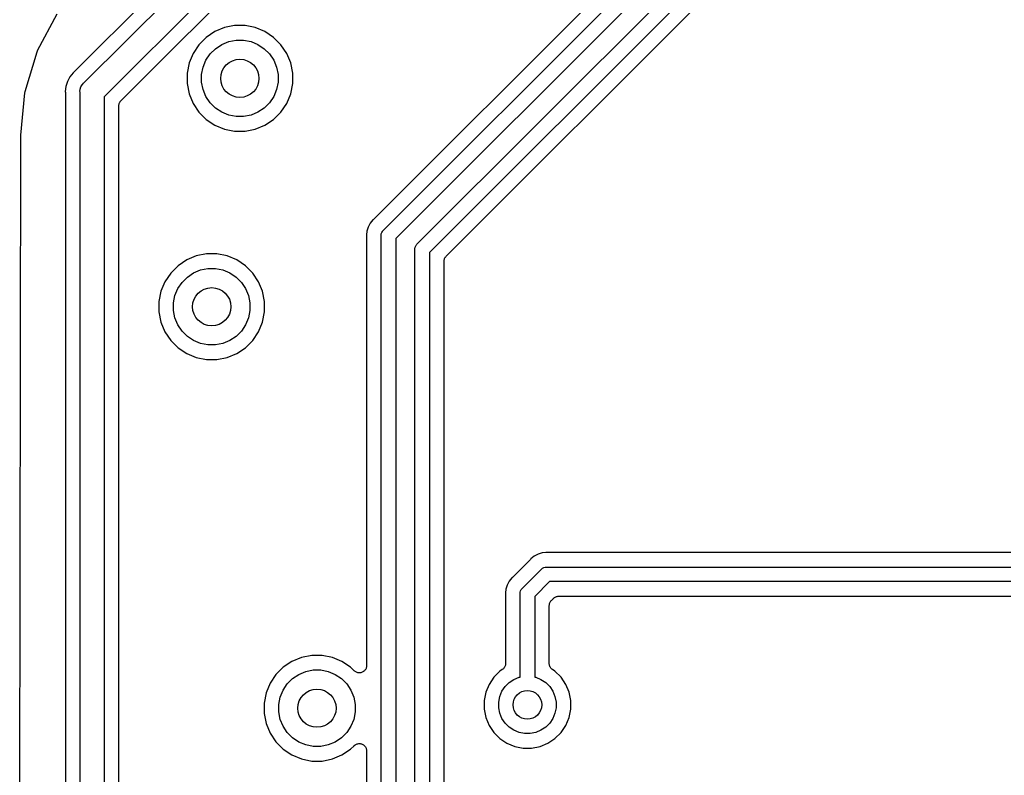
# Model space of a CAD drawing. Extents: x 0.48 to 2.43, y -7.79 to -4.85.
# Drawn here: x 0.48 to 0.8853, y -5.7363 to -5.4251 of the extents above; entities that cross this region are included whole.
import ezdxf

# ---------------------------------------------------------------- set-up
doc = ezdxf.new("R2010")
doc.units = 0
doc.header["$MEASUREMENT"] = 0
doc.layers.add('BLACK', color=7, linetype='CONTINUOUS')

msp = doc.modelspace()

# ---------------------------------------------------------------- linework, layer by layer
at = {"layer": 'BLACK', "linetype": 'CONTINUOUS'}
for p, q in [((0.720082, -5.22893), (0.502551, -5.44646)), ((0.506481, -5.45102), (0.724637, -5.23286)), ((0.730418, -5.24122), (0.514843, -5.4568)), ((0.53543, -5.44469), (0.732024, -5.2481)), ((0.629778, -5.51171), (0.824709, -5.31678)), ((0.829726, -5.32025), (0.634795, -5.51518)), ((0.643652, -5.51746), (0.840179, -5.32093)), ((0.844422, -5.32518), (0.648669, -5.52093)), ((0.655548, -5.52253), (0.844729, -5.33335)), ((0.793144, -5.33986), (0.625848, -5.50716)), ((0.487408, -5.43773), (0.495417, -5.42266)), ((0.560328, -5.42998), (0.556766, -5.43236)), ((0.564286, -5.42834), (0.560328, -5.42998)), ((0.568488, -5.4275), (0.564286, -5.42834)), ((0.572772, -5.4275), (0.568488, -5.4275)), ((0.576974, -5.42834), (0.572772, -5.4275)), ((0.580931, -5.42998), (0.576974, -5.42834)), ((0.584493, -5.43236), (0.580931, -5.42998)), ((0.556766, -5.43236), (0.553737, -5.43539)), ((0.56317, -5.4353), (0.566036, -5.43411)), ((0.566036, -5.43411), (0.569079, -5.4335)), ((0.569079, -5.4335), (0.572181, -5.4335)), ((0.572181, -5.4335), (0.575223, -5.43411)), ((0.575223, -5.43411), (0.578089, -5.4353)), ((0.587523, -5.43539), (0.584493, -5.43236)), ((0.482255, -5.4546), (0.487185, -5.43827)), ((0.487185, -5.43827), (0.487198, -5.43823)), ((0.487198, -5.43823), (0.487305, -5.43798)), ((0.487305, -5.43798), (0.487408, -5.43773)), ((0.553737, -5.43539), (0.551357, -5.43895)), ((0.558398, -5.43921), (0.560591, -5.43702)), ((0.560591, -5.43702), (0.56317, -5.4353)), ((0.578089, -5.4353), (0.580669, -5.43702)), ((0.580669, -5.43702), (0.582862, -5.43921)), ((0.589903, -5.43895), (0.587523, -5.43539)), ((0.551357, -5.43895), (0.549718, -5.44291)), ((0.555487, -5.44466), (0.556674, -5.44179)), ((0.556674, -5.44179), (0.558398, -5.43921)), ((0.582862, -5.43921), (0.584586, -5.44179)), ((0.584586, -5.44179), (0.585773, -5.44466)), ((0.591542, -5.44291), (0.589903, -5.43895)), ((0.502422, -5.44657), (0.502332, -5.44666)), ((0.502521, -5.44649), (0.502422, -5.44657)), ((0.502551, -5.44646), (0.502521, -5.44649)), ((0.521721, -5.4584), (0.53543, -5.44469)), ((0.53543, -5.44469), (0.53543, -5.44469)), ((0.549718, -5.44291), (0.548882, -5.44711)), ((0.554882, -5.4477), (0.555487, -5.44466)), ((0.585773, -5.44466), (0.586378, -5.4477)), ((0.592378, -5.44711), (0.591542, -5.44291)), ((0.499631, -5.45049), (0.499002, -5.45257)), ((0.500633, -5.44862), (0.499631, -5.45049)), ((0.500652, -5.44858), (0.500633, -5.44862)), ((0.500633, -5.44862), (0.500633, -5.44862)), ((0.502027, -5.44691), (0.500652, -5.44858)), ((0.502332, -5.44666), (0.502027, -5.44691)), ((0.548882, -5.44711), (0.548882, -5.45139)), ((0.554882, -5.4508), (0.554882, -5.4477)), ((0.586378, -5.4477), (0.586378, -5.4508)), ((0.592378, -5.45139), (0.592378, -5.44711)), ((0.482202, -5.45486), (0.482255, -5.4546)), ((0.499002, -5.45257), (0.498789, -5.45472)), ((0.504818, -5.45472), (0.504915, -5.45374)), ((0.504915, -5.45374), (0.505201, -5.4528)), ((0.505201, -5.4528), (0.505665, -5.45193)), ((0.505665, -5.45193), (0.505831, -5.45173)), ((0.505831, -5.45173), (0.50629, -5.45117)), ((0.50629, -5.45117), (0.506481, -5.45102)), ((0.548882, -5.45139), (0.549718, -5.4556)), ((0.555487, -5.45385), (0.554882, -5.4508)), ((0.556674, -5.45671), (0.555487, -5.45385)), ((0.585773, -5.45385), (0.584586, -5.45671)), ((0.586378, -5.4508), (0.585773, -5.45385)), ((0.591542, -5.4556), (0.592378, -5.45139)), ((0.480428, -5.47264), (0.482141, -5.45517)), ((0.482141, -5.45517), (0.482146, -5.45513)), ((0.482141, -5.45517), (0.482141, -5.45517)), ((0.482141, -5.45517), (0.482141, -5.45517)), ((0.482146, -5.45513), (0.482202, -5.45486)), ((0.498789, -5.45472), (0.498828, -5.45512)), ((0.498828, -5.45512), (0.498832, -5.45516)), ((0.498832, -5.45516), (0.49883, -5.45529)), ((0.49883, -5.45529), (0.498843, -5.45541)), ((0.498843, -5.45541), (0.498843, -5.76795)), ((0.504843, -5.45497), (0.504818, -5.45472)), ((0.504843, -5.77697), (0.504843, -5.45497)), ((0.514843, -5.4568), (0.514843, -5.77697)), ((0.521367, -5.45883), (0.521544, -5.45862)), ((0.521544, -5.45862), (0.521721, -5.4584)), ((0.549718, -5.4556), (0.551357, -5.45955)), ((0.558398, -5.45929), (0.556674, -5.45671)), ((0.584586, -5.45671), (0.582862, -5.45929)), ((0.589903, -5.45955), (0.591542, -5.4556)), ((0.520843, -5.46048), (0.520874, -5.4602)), ((0.520843, -5.46051), (0.520843, -5.46048)), ((0.520843, -5.46052), (0.520843, -5.46051)), ((0.520843, -5.46051), (0.520843, -5.46051)), ((0.520843, -5.46051), (0.520843, -5.46051)), ((0.520843, -5.76795), (0.520843, -5.46052)), ((0.520874, -5.4602), (0.520902, -5.45993)), ((0.520902, -5.45993), (0.520906, -5.45992)), ((0.520906, -5.45992), (0.520908, -5.4599)), ((0.520908, -5.4599), (0.520991, -5.45964)), ((0.520991, -5.45964), (0.521073, -5.45937)), ((0.521073, -5.45937), (0.52108, -5.45936)), ((0.52108, -5.45936), (0.521085, -5.45934)), ((0.521085, -5.45934), (0.521218, -5.4591)), ((0.521218, -5.4591), (0.52135, -5.45885)), ((0.52135, -5.45885), (0.52136, -5.45884)), ((0.52136, -5.45884), (0.521367, -5.45883)), ((0.551357, -5.45955), (0.553737, -5.46312)), ((0.560591, -5.46148), (0.558398, -5.45929)), ((0.56317, -5.46321), (0.560591, -5.46148)), ((0.580669, -5.46148), (0.578089, -5.46321)), ((0.582862, -5.45929), (0.580669, -5.46148)), ((0.587523, -5.46312), (0.589903, -5.45955)), ((0.553737, -5.46312), (0.556766, -5.46614)), ((0.556766, -5.46614), (0.560328, -5.46852)), ((0.566036, -5.46439), (0.56317, -5.46321)), ((0.569079, -5.465), (0.566036, -5.46439)), ((0.572181, -5.465), (0.569079, -5.465)), ((0.575223, -5.46439), (0.572181, -5.465)), ((0.578089, -5.46321), (0.575223, -5.46439)), ((0.580931, -5.46852), (0.584493, -5.46614)), ((0.584493, -5.46614), (0.587523, -5.46312)), ((0.560328, -5.46852), (0.564286, -5.47016)), ((0.564286, -5.47016), (0.568488, -5.471)), ((0.572772, -5.471), (0.576974, -5.47016)), ((0.576974, -5.47016), (0.580931, -5.46852)), ((0.480012, -5.77696), (0.480414, -5.47293)), ((0.480414, -5.47289), (0.480428, -5.47277)), ((0.480414, -5.47293), (0.480414, -5.47289)), ((0.480428, -5.47277), (0.480428, -5.47264)), ((0.568488, -5.471), (0.572772, -5.471)), ((0.62563, -5.50736), (0.6254, -5.50754)), ((0.625719, -5.50727), (0.62563, -5.50736)), ((0.625818, -5.50719), (0.625719, -5.50727)), ((0.625848, -5.50716), (0.625818, -5.50719)), ((0.62344, -5.51048), (0.623041, -5.51179)), ((0.624275, -5.50891), (0.62344, -5.51048)), ((0.6254, -5.50754), (0.624275, -5.50891)), ((0.62278, -5.51364), (0.622751, -5.51394)), ((0.622751, -5.51394), (0.62278, -5.51423)), ((0.622925, -5.51217), (0.62278, -5.51364)), ((0.62278, -5.51364), (0.62278, -5.51364)), ((0.62278, -5.51423), (0.622784, -5.51427)), ((0.622784, -5.51427), (0.622783, -5.5144)), ((0.622783, -5.5144), (0.622795, -5.51453)), ((0.622795, -5.51453), (0.622795, -5.6911)), ((0.623041, -5.51179), (0.622925, -5.51217)), ((0.623041, -5.51179), (0.623041, -5.51179)), ((0.62878, -5.51394), (0.628795, -5.51379)), ((0.628795, -5.51409), (0.62878, -5.51394)), ((0.628795, -5.51379), (0.628838, -5.51335)), ((0.628795, -5.80791), (0.628795, -5.51409)), ((0.628838, -5.51335), (0.62901, -5.51278)), ((0.62901, -5.51278), (0.629288, -5.51226)), ((0.629288, -5.51226), (0.629663, -5.51181)), ((0.629663, -5.51181), (0.629778, -5.51171)), ((0.634795, -5.51518), (0.634795, -5.809)), ((0.642655, -5.51969), (0.642713, -5.5191)), ((0.642713, -5.5191), (0.642726, -5.51905)), ((0.642726, -5.51905), (0.642884, -5.51853)), ((0.642884, -5.51853), (0.642921, -5.51846)), ((0.642921, -5.51846), (0.643163, -5.51801)), ((0.643163, -5.51801), (0.643312, -5.51783)), ((0.643312, -5.51783), (0.643538, -5.51755)), ((0.643538, -5.51755), (0.643652, -5.51746)), ((0.552711, -5.52239), (0.548754, -5.52403)), ((0.556913, -5.52156), (0.552711, -5.52239)), ((0.561197, -5.52156), (0.556913, -5.52156)), ((0.565399, -5.52239), (0.561197, -5.52156)), ((0.569357, -5.52403), (0.565399, -5.52239)), ((0.642669, -5.51983), (0.642655, -5.51969)), ((0.642669, -5.8547), (0.642669, -5.51983)), ((0.648669, -5.52093), (0.648669, -5.8547)), ((0.654818, -5.52377), (0.6549, -5.5235)), ((0.6549, -5.5235), (0.654907, -5.52349)), ((0.654907, -5.52349), (0.654912, -5.52347)), ((0.654912, -5.52347), (0.655045, -5.52323)), ((0.655045, -5.52323), (0.655176, -5.52299)), ((0.655176, -5.52299), (0.655186, -5.52297)), ((0.655186, -5.52297), (0.655194, -5.52296)), ((0.655194, -5.52296), (0.655372, -5.52275)), ((0.655372, -5.52275), (0.655548, -5.52253)), ((0.545192, -5.52641), (0.542162, -5.52944)), ((0.548754, -5.52403), (0.545192, -5.52641)), ((0.554462, -5.52816), (0.557504, -5.52756)), ((0.557504, -5.52756), (0.560606, -5.52756)), ((0.560606, -5.52756), (0.563649, -5.52816)), ((0.572919, -5.52641), (0.569357, -5.52403)), ((0.575948, -5.52944), (0.572919, -5.52641)), ((0.654669, -5.52464), (0.65467, -5.52461)), ((0.654669, -5.52465), (0.654669, -5.52464)), ((0.654669, -5.52466), (0.654669, -5.52465)), ((0.654669, -5.52465), (0.654669, -5.52465)), ((0.654669, -5.84913), (0.654669, -5.52466)), ((0.65467, -5.52461), (0.654701, -5.52434)), ((0.654701, -5.52434), (0.654728, -5.52406)), ((0.654728, -5.52406), (0.654733, -5.52405)), ((0.654733, -5.52405), (0.654735, -5.52403)), ((0.654735, -5.52403), (0.654818, -5.52377)), ((0.542162, -5.52944), (0.539782, -5.53301)), ((0.546823, -5.53327), (0.549016, -5.53107)), ((0.549016, -5.53107), (0.551596, -5.52935)), ((0.551596, -5.52935), (0.554462, -5.52816)), ((0.563649, -5.52816), (0.566515, -5.52935)), ((0.566515, -5.52935), (0.569094, -5.53107)), ((0.569094, -5.53107), (0.571287, -5.53327)), ((0.578328, -5.53301), (0.575948, -5.52944)), ((0.539782, -5.53301), (0.538143, -5.53696)), ((0.545099, -5.53585), (0.546823, -5.53327)), ((0.571287, -5.53327), (0.573011, -5.53585)), ((0.579967, -5.53696), (0.578328, -5.53301)), ((0.538143, -5.53696), (0.537307, -5.54117)), ((0.543307, -5.54176), (0.543912, -5.53871)), ((0.543912, -5.53871), (0.545099, -5.53585)), ((0.573011, -5.53585), (0.574198, -5.53871)), ((0.574198, -5.53871), (0.574803, -5.54176)), ((0.580803, -5.54117), (0.579967, -5.53696)), ((0.537307, -5.54117), (0.537307, -5.54545)), ((0.543307, -5.54486), (0.543307, -5.54176)), ((0.574803, -5.54176), (0.574803, -5.54486)), ((0.580803, -5.54545), (0.580803, -5.54117)), ((0.537307, -5.54545), (0.538143, -5.54965)), ((0.543912, -5.5479), (0.543307, -5.54486)), ((0.545099, -5.55077), (0.543912, -5.5479)), ((0.574198, -5.5479), (0.573011, -5.55077)), ((0.574803, -5.54486), (0.574198, -5.5479)), ((0.579967, -5.54965), (0.580803, -5.54545)), ((0.538143, -5.54965), (0.539782, -5.55361)), ((0.546823, -5.55335), (0.545099, -5.55077)), ((0.573011, -5.55077), (0.571287, -5.55335)), ((0.578328, -5.55361), (0.579967, -5.54965)), ((0.539782, -5.55361), (0.542162, -5.55717)), ((0.549016, -5.55554), (0.546823, -5.55335)), ((0.551596, -5.55726), (0.549016, -5.55554)), ((0.569094, -5.55554), (0.566515, -5.55726)), ((0.571287, -5.55335), (0.569094, -5.55554)), ((0.575948, -5.55717), (0.578328, -5.55361)), ((0.542162, -5.55717), (0.545192, -5.5602)), ((0.554462, -5.55845), (0.551596, -5.55726)), ((0.557504, -5.55906), (0.554462, -5.55845)), ((0.560606, -5.55906), (0.557504, -5.55906)), ((0.563649, -5.55845), (0.560606, -5.55906)), ((0.566515, -5.55726), (0.563649, -5.55845)), ((0.572919, -5.5602), (0.575948, -5.55717)), ((0.545192, -5.5602), (0.548754, -5.56258)), ((0.548754, -5.56258), (0.552711, -5.56422)), ((0.565399, -5.56422), (0.569357, -5.56258)), ((0.569357, -5.56258), (0.572919, -5.5602)), ((0.552711, -5.56422), (0.556913, -5.56506)), ((0.556913, -5.56506), (0.561197, -5.56506)), ((0.561197, -5.56506), (0.565399, -5.56422)), ((0.695086, -5.64467), (0.69339, -5.64519)), ((0.696552, -5.64453), (0.695086, -5.64467)), ((0.696556, -5.64453), (0.696552, -5.64453)), ((0.69685, -5.6445), (0.696556, -5.64453)), ((0.697145, -5.64453), (0.69685, -5.6445)), ((0.697272, -5.64453), (0.697145, -5.64453)), ((0.697397, -5.64454), (0.697272, -5.64453)), ((0.697439, -5.64454), (0.697397, -5.64454)), ((0.918911, -5.64454), (0.697439, -5.64454)), ((0.69007, -5.6476), (0.683029, -5.65464)), ((0.69015, -5.6475), (0.69007, -5.6476)), ((0.690241, -5.64741), (0.69015, -5.6475)), ((0.690267, -5.64738), (0.690241, -5.64741)), ((0.690456, -5.64715), (0.690267, -5.64738)), ((0.691826, -5.64602), (0.690456, -5.64715)), ((0.69339, -5.64519), (0.691826, -5.64602)), ((0.686959, -5.65919), (0.694625, -5.65153)), ((0.694625, -5.65153), (0.694719, -5.65141)), ((0.694719, -5.65141), (0.695176, -5.65104)), ((0.695176, -5.65104), (0.695697, -5.65076)), ((0.695697, -5.65076), (0.696262, -5.65059)), ((0.696262, -5.65059), (0.696703, -5.65054)), ((0.696703, -5.65054), (0.69685, -5.65053)), ((0.69685, -5.65053), (0.696998, -5.65054)), ((0.696998, -5.65054), (1.26363, -5.65054)), ((0.681457, -5.65639), (0.680898, -5.65744)), ((0.682582, -5.65502), (0.681457, -5.65639)), ((0.682811, -5.65483), (0.682582, -5.65502)), ((0.682901, -5.65474), (0.682811, -5.65483)), ((0.682999, -5.65467), (0.682901, -5.65474)), ((0.683029, -5.65464), (0.682999, -5.65467)), ((0.698093, -5.65654), (0.691976, -5.66266)), ((1.26254, -5.65654), (0.698093, -5.65654)), ((0.679962, -5.66112), (0.679933, -5.66142)), ((0.680107, -5.65965), (0.679962, -5.66112)), ((0.679962, -5.66112), (0.679962, -5.66112)), ((0.680621, -5.65796), (0.680107, -5.65965)), ((0.680898, -5.65744), (0.680621, -5.65796)), ((0.680898, -5.65744), (0.680898, -5.65744)), ((0.685962, -5.66142), (0.685985, -5.66118)), ((0.685985, -5.66118), (0.68602, -5.66083)), ((0.68602, -5.66083), (0.686191, -5.66026)), ((0.686191, -5.66026), (0.68647, -5.65974)), ((0.68647, -5.65974), (0.686845, -5.65929)), ((0.686845, -5.65929), (0.686959, -5.65919)), ((0.679933, -5.66142), (0.679962, -5.66171)), ((0.679962, -5.66171), (0.679966, -5.66175)), ((0.679966, -5.66175), (0.679964, -5.66188)), ((0.679964, -5.66188), (0.679976, -5.66201)), ((0.679976, -5.66201), (0.679976, -5.69027)), ((0.685976, -5.66156), (0.685962, -5.66142)), ((0.685976, -5.69584), (0.685976, -5.66156)), ((0.691976, -5.66266), (0.691976, -5.69584)), ((0.698125, -5.6655), (0.698207, -5.66523)), ((0.698207, -5.66523), (0.698214, -5.66522)), ((0.698214, -5.66522), (0.698219, -5.66521)), ((0.698219, -5.66521), (0.698352, -5.66496)), ((0.698352, -5.66496), (0.698483, -5.66472)), ((0.698483, -5.66472), (0.698493, -5.66471)), ((0.698493, -5.66471), (0.698501, -5.66469)), ((0.698501, -5.66469), (0.698678, -5.66448)), ((0.698678, -5.66448), (0.698855, -5.66427)), ((0.698855, -5.66427), (0.6997, -5.66342)), ((0.6997, -5.66342), (0.699707, -5.66341)), ((0.699707, -5.66341), (0.699729, -5.66339)), ((0.699707, -5.66341), (0.699707, -5.66341)), ((0.699707, -5.66341), (0.699707, -5.66341)), ((0.699729, -5.66339), (0.699948, -5.66322)), ((0.699948, -5.66322), (0.700161, -5.66304)), ((0.700161, -5.66304), (0.700175, -5.66304)), ((0.700175, -5.66304), (0.700187, -5.66303)), ((0.700187, -5.66303), (0.700434, -5.6629)), ((0.700434, -5.6629), (0.700678, -5.66277)), ((0.700678, -5.66277), (0.700693, -5.66277)), ((0.700693, -5.66277), (0.700707, -5.66276)), ((0.700707, -5.66276), (0.700971, -5.66268)), ((0.700971, -5.66268), (0.701238, -5.6626)), ((0.701238, -5.6626), (0.701254, -5.6626)), ((0.701254, -5.6626), (0.701269, -5.66259)), ((0.701269, -5.66259), (0.701542, -5.66257)), ((0.701542, -5.66257), (0.701821, -5.66254)), ((0.701821, -5.66254), (1.01307, -5.66254)), ((0.697976, -5.66638), (0.697977, -5.66635)), ((0.697976, -5.66639), (0.697976, -5.66638)), ((0.697976, -5.66638), (0.697976, -5.66638)), ((0.697976, -5.66638), (0.697976, -5.66638)), ((0.697976, -5.69027), (0.697976, -5.66639)), ((0.697977, -5.66635), (0.698008, -5.66607)), ((0.698008, -5.66607), (0.698036, -5.66579)), ((0.698036, -5.66579), (0.69804, -5.66578)), ((0.69804, -5.66578), (0.698042, -5.66576)), ((0.698042, -5.66576), (0.698125, -5.6655)), ((0.592061, -5.68939), (0.588499, -5.69177)), ((0.596019, -5.68775), (0.592061, -5.68939)), ((0.60022, -5.68691), (0.596019, -5.68775)), ((0.604504, -5.68691), (0.60022, -5.68691)), ((0.608706, -5.68775), (0.604504, -5.68691)), ((0.612664, -5.68939), (0.608706, -5.68775)), ((0.616226, -5.69177), (0.612664, -5.68939)), ((0.588499, -5.69177), (0.585469, -5.6948)), ((0.594903, -5.69471), (0.597769, -5.69352)), ((0.597769, -5.69352), (0.600811, -5.69291)), ((0.600811, -5.69291), (0.603913, -5.69291)), ((0.603913, -5.69291), (0.606956, -5.69352)), ((0.606956, -5.69352), (0.609822, -5.69471)), ((0.617674, -5.69322), (0.616226, -5.69177)), ((0.617898, -5.6934), (0.617674, -5.69322)), ((0.618117, -5.69358), (0.617898, -5.6934)), ((0.618122, -5.69358), (0.618117, -5.69358)), ((0.618126, -5.69359), (0.618122, -5.69358)), ((0.618379, -5.69372), (0.618126, -5.69359)), ((0.618632, -5.69386), (0.618379, -5.69372)), ((0.621193, -5.69373), (0.620928, -5.69387)), ((0.621438, -5.69361), (0.621193, -5.69373)), ((0.621441, -5.6936), (0.621438, -5.69361)), ((0.621446, -5.6936), (0.621441, -5.6936)), ((0.621674, -5.69342), (0.621446, -5.6936)), ((0.621894, -5.69324), (0.621674, -5.69342)), ((0.621897, -5.69323), (0.621894, -5.69324)), ((0.621901, -5.69323), (0.621897, -5.69323)), ((0.622084, -5.69301), (0.621901, -5.69323)), ((0.62227, -5.69279), (0.622084, -5.69301)), ((0.622273, -5.69279), (0.62227, -5.69279)), ((0.622276, -5.69278), (0.622273, -5.69279)), ((0.622411, -5.69253), (0.622276, -5.69278)), ((0.622552, -5.69228), (0.622411, -5.69253)), ((0.622554, -5.69227), (0.622552, -5.69228)), ((0.622556, -5.69227), (0.622554, -5.69227)), ((0.62264, -5.692), (0.622556, -5.69227)), ((0.622729, -5.69172), (0.62264, -5.692)), ((0.62273, -5.69171), (0.622729, -5.69172)), ((0.622731, -5.69171), (0.62273, -5.69171)), ((0.622762, -5.69143), (0.622731, -5.69171)), ((0.622795, -5.69114), (0.622762, -5.69143)), ((0.622795, -5.6911), (0.622795, -5.69113)), ((0.622795, -5.69113), (0.622795, -5.69113)), ((0.622795, -5.69113), (0.622795, -5.69113)), ((0.622795, -5.69113), (0.622795, -5.69114)), ((0.677623, -5.69345), (0.675142, -5.69593)), ((0.678643, -5.69277), (0.677623, -5.69345)), ((0.678859, -5.69259), (0.678643, -5.69277)), ((0.679075, -5.69242), (0.678859, -5.69259)), ((0.679085, -5.6924), (0.679075, -5.69242)), ((0.679096, -5.6924), (0.679085, -5.6924)), ((0.679273, -5.69218), (0.679096, -5.6924)), ((0.679452, -5.69197), (0.679273, -5.69218)), ((0.679459, -5.69195), (0.679452, -5.69197)), ((0.679468, -5.69194), (0.679459, -5.69195)), ((0.6796, -5.6917), (0.679468, -5.69194)), ((0.679734, -5.69145), (0.6796, -5.6917)), ((0.679738, -5.69144), (0.679734, -5.69145)), ((0.679745, -5.69143), (0.679738, -5.69144)), ((0.679827, -5.69116), (0.679745, -5.69143)), ((0.679911, -5.6909), (0.679827, -5.69116)), ((0.679912, -5.69088), (0.679911, -5.6909)), ((0.679917, -5.69087), (0.679912, -5.69088)), ((0.679945, -5.69059), (0.679917, -5.69087)), ((0.679976, -5.69031), (0.679945, -5.69059)), ((0.679976, -5.69027), (0.679976, -5.69028)), ((0.679976, -5.69028), (0.679976, -5.69029)), ((0.679976, -5.69029), (0.679976, -5.69029)), ((0.679976, -5.69029), (0.679976, -5.69031)), ((0.698004, -5.69055), (0.697976, -5.69027)), ((0.698028, -5.69083), (0.698004, -5.69055)), ((0.698032, -5.69084), (0.698028, -5.69083)), ((0.698034, -5.69086), (0.698032, -5.69084)), ((0.698114, -5.69112), (0.698034, -5.69086)), ((0.698192, -5.69139), (0.698114, -5.69112)), ((0.698199, -5.6914), (0.698192, -5.69139)), ((0.698203, -5.69142), (0.698199, -5.6914)), ((0.698334, -5.69166), (0.698203, -5.69142)), ((0.698462, -5.69191), (0.698334, -5.69166)), ((0.698471, -5.69192), (0.698462, -5.69191)), ((0.698478, -5.69193), (0.698471, -5.69192)), ((0.698652, -5.69215), (0.698478, -5.69193)), ((0.698827, -5.69237), (0.698652, -5.69215)), ((0.698839, -5.69238), (0.698827, -5.69237)), ((0.698848, -5.69239), (0.698839, -5.69238)), ((0.69906, -5.69256), (0.698848, -5.69239)), ((0.699275, -5.69274), (0.69906, -5.69256)), ((0.699298, -5.69276), (0.699275, -5.69274)), ((0.699299, -5.69276), (0.699298, -5.69276)), ((0.69931, -5.69277), (0.699299, -5.69276)), ((0.699299, -5.69276), (0.699299, -5.69276)), ((0.70033, -5.69345), (0.69931, -5.69277)), ((0.702811, -5.69593), (0.70033, -5.69345)), ((0.585469, -5.6948), (0.583089, -5.69836)), ((0.59013, -5.69862), (0.592323, -5.69643)), ((0.592323, -5.69643), (0.594903, -5.69471)), ((0.609822, -5.69471), (0.612401, -5.69643)), ((0.612401, -5.69643), (0.614594, -5.69862)), ((0.618637, -5.69386), (0.618632, -5.69386)), ((0.618642, -5.69386), (0.618637, -5.69386)), ((0.618919, -5.69395), (0.618642, -5.69386)), ((0.619192, -5.69403), (0.618919, -5.69395)), ((0.619197, -5.69403), (0.619192, -5.69403)), ((0.619202, -5.69404), (0.619197, -5.69403)), ((0.619486, -5.69406), (0.619202, -5.69404)), ((0.619774, -5.6941), (0.619486, -5.69406)), ((0.619779, -5.69409), (0.619774, -5.6941)), ((0.619784, -5.6941), (0.619779, -5.69409)), ((0.620071, -5.69407), (0.619784, -5.6941)), ((0.620357, -5.69404), (0.620071, -5.69407)), ((0.620362, -5.69404), (0.620357, -5.69404)), ((0.620367, -5.69404), (0.620362, -5.69404)), ((0.620651, -5.69396), (0.620367, -5.69404)), ((0.620919, -5.69388), (0.620651, -5.69396)), ((0.620923, -5.69387), (0.620919, -5.69388)), ((0.620928, -5.69387), (0.620923, -5.69387)), ((0.675142, -5.69593), (0.673192, -5.69885)), ((0.681447, -5.69811), (0.683382, -5.69682)), ((0.683382, -5.69682), (0.685531, -5.69593)), ((0.685531, -5.69593), (0.685976, -5.69584)), ((0.691976, -5.69584), (0.692422, -5.69593)), ((0.692422, -5.69593), (0.694571, -5.69682)), ((0.694571, -5.69682), (0.696505, -5.69811)), ((0.70476, -5.69885), (0.702811, -5.69593)), ((0.583089, -5.69836), (0.58145, -5.70232)), ((0.587219, -5.70407), (0.588406, -5.7012)), ((0.588406, -5.7012), (0.59013, -5.69862)), ((0.614594, -5.69862), (0.616318, -5.7012)), ((0.616318, -5.7012), (0.617505, -5.70407)), ((0.673192, -5.69885), (0.67185, -5.70209)), ((0.677619, -5.70384), (0.67851, -5.70169)), ((0.67851, -5.70169), (0.679802, -5.69975)), ((0.679802, -5.69975), (0.681447, -5.69811)), ((0.696505, -5.69811), (0.698151, -5.69975)), ((0.698151, -5.69975), (0.699443, -5.70169)), ((0.699443, -5.70169), (0.700334, -5.70384)), ((0.706103, -5.70209), (0.70476, -5.69885)), ((0.58145, -5.70232), (0.580614, -5.70652)), ((0.586614, -5.70711), (0.587219, -5.70407)), ((0.617505, -5.70407), (0.61811, -5.70711)), ((0.67185, -5.70209), (0.671165, -5.70553)), ((0.671165, -5.70553), (0.671165, -5.70904)), ((0.677165, -5.70612), (0.677619, -5.70384)), ((0.700334, -5.70384), (0.700787, -5.70612)), ((0.706787, -5.70553), (0.706103, -5.70209)), ((0.706787, -5.70904), (0.706787, -5.70553)), ((0.580614, -5.70652), (0.580614, -5.7108)), ((0.586614, -5.71021), (0.586614, -5.70711)), ((0.61811, -5.70711), (0.61811, -5.71021)), ((0.671165, -5.70904), (0.67185, -5.71248)), ((0.677165, -5.70845), (0.677165, -5.70612)), ((0.677619, -5.71073), (0.677165, -5.70845)), ((0.700787, -5.70845), (0.700334, -5.71073)), ((0.700787, -5.70612), (0.700787, -5.70845)), ((0.706103, -5.71248), (0.706787, -5.70904)), ((0.580614, -5.7108), (0.58145, -5.71501)), ((0.587219, -5.71325), (0.586614, -5.71021)), ((0.588406, -5.71612), (0.587219, -5.71325)), ((0.617505, -5.71325), (0.616318, -5.71612)), ((0.61811, -5.71021), (0.617505, -5.71325)), ((0.67185, -5.71248), (0.673192, -5.71572)), ((0.67851, -5.71288), (0.677619, -5.71073)), ((0.679802, -5.71481), (0.67851, -5.71288)), ((0.699443, -5.71288), (0.698151, -5.71481)), ((0.700334, -5.71073), (0.699443, -5.71288)), ((0.70476, -5.71572), (0.706103, -5.71248)), ((0.58145, -5.71501), (0.583089, -5.71896)), ((0.59013, -5.7187), (0.588406, -5.71612)), ((0.616318, -5.71612), (0.614594, -5.7187)), ((0.673192, -5.71572), (0.675142, -5.71864)), ((0.681447, -5.71646), (0.679802, -5.71481)), ((0.683382, -5.71775), (0.681447, -5.71646)), ((0.685531, -5.71864), (0.683382, -5.71775)), ((0.694571, -5.71775), (0.692422, -5.71864)), ((0.696505, -5.71646), (0.694571, -5.71775)), ((0.698151, -5.71481), (0.696505, -5.71646)), ((0.702811, -5.71864), (0.70476, -5.71572)), ((0.583089, -5.71896), (0.585469, -5.72252)), ((0.592323, -5.72089), (0.59013, -5.7187)), ((0.594903, -5.72262), (0.592323, -5.72089)), ((0.612401, -5.72089), (0.609822, -5.72262)), ((0.614594, -5.7187), (0.612401, -5.72089)), ((0.675142, -5.71864), (0.677622, -5.72112)), ((0.677622, -5.72112), (0.68054, -5.72307)), ((0.687813, -5.71909), (0.685531, -5.71864)), ((0.69014, -5.71909), (0.687813, -5.71909)), ((0.692422, -5.71864), (0.69014, -5.71909)), ((0.697413, -5.72307), (0.70033, -5.72112)), ((0.70033, -5.72112), (0.702811, -5.71864)), ((0.585469, -5.72252), (0.588499, -5.72555)), ((0.588499, -5.72555), (0.592061, -5.72793)), ((0.597769, -5.7238), (0.594903, -5.72262)), ((0.600811, -5.72441), (0.597769, -5.7238)), ((0.603913, -5.72441), (0.600811, -5.72441)), ((0.606956, -5.7238), (0.603913, -5.72441)), ((0.609822, -5.72262), (0.606956, -5.7238)), ((0.612664, -5.72793), (0.616226, -5.72555)), ((0.616226, -5.72555), (0.617674, -5.72411)), ((0.617674, -5.72411), (0.617696, -5.72408)), ((0.617696, -5.72408), (0.617696, -5.72408)), ((0.617696, -5.72408), (0.617696, -5.72408)), ((0.617696, -5.72408), (0.617703, -5.72408)), ((0.617703, -5.72408), (0.617936, -5.72389)), ((0.617936, -5.72389), (0.618152, -5.72372)), ((0.618152, -5.72372), (0.618157, -5.72372)), ((0.618157, -5.72372), (0.618161, -5.72371)), ((0.618161, -5.72371), (0.618418, -5.72358)), ((0.618418, -5.72358), (0.618671, -5.72345)), ((0.618671, -5.72345), (0.618676, -5.72344)), ((0.618676, -5.72344), (0.618681, -5.72344)), ((0.618681, -5.72344), (0.618961, -5.72336)), ((0.618961, -5.72336), (0.619233, -5.72328)), ((0.619233, -5.72328), (0.619238, -5.72328)), ((0.619238, -5.72328), (0.619243, -5.72328)), ((0.619243, -5.72328), (0.619535, -5.72325)), ((0.619535, -5.72325), (0.619816, -5.72323)), ((0.619816, -5.72323), (0.619821, -5.72323)), ((0.619821, -5.72323), (0.619826, -5.72323)), ((0.619826, -5.72323), (0.620109, -5.72326)), ((0.620109, -5.72326), (0.620398, -5.72329)), ((0.620398, -5.72329), (0.620403, -5.72329)), ((0.620403, -5.72329), (0.620408, -5.72329)), ((0.620408, -5.72329), (0.620674, -5.72337)), ((0.620674, -5.72337), (0.620957, -5.72346)), ((0.620957, -5.72346), (0.620962, -5.72346)), ((0.620962, -5.72346), (0.620967, -5.72347)), ((0.620967, -5.72347), (0.621213, -5.7236)), ((0.621213, -5.7236), (0.621472, -5.72374)), ((0.621472, -5.72374), (0.621477, -5.72374)), ((0.621477, -5.72374), (0.621481, -5.72375)), ((0.621481, -5.72375), (0.621701, -5.72393)), ((0.621701, -5.72393), (0.621924, -5.72411)), ((0.621924, -5.72411), (0.621927, -5.72412)), ((0.621927, -5.72412), (0.621931, -5.72412)), ((0.621931, -5.72412), (0.622111, -5.72434)), ((0.622111, -5.72434), (0.622294, -5.72457)), ((0.622294, -5.72457), (0.622296, -5.72457)), ((0.622296, -5.72457), (0.622299, -5.72458)), ((0.622299, -5.72458), (0.622436, -5.72484)), ((0.622436, -5.72484), (0.622569, -5.72508)), ((0.622569, -5.72508), (0.62257, -5.72509)), ((0.62257, -5.72509), (0.622573, -5.72509)), ((0.622573, -5.72509), (0.622655, -5.72537)), ((0.622655, -5.72537), (0.622738, -5.72565)), ((0.622738, -5.72565), (0.622738, -5.72565)), ((0.622738, -5.72565), (0.62274, -5.72566)), ((0.62274, -5.72566), (0.622766, -5.72594)), ((0.622766, -5.72594), (0.622795, -5.72623)), ((0.622795, -5.72623), (0.622795, -5.80418)), ((0.68054, -5.72307), (0.683781, -5.72441)), ((0.683781, -5.72441), (0.687222, -5.72509)), ((0.687222, -5.72509), (0.690731, -5.72509)), ((0.690731, -5.72509), (0.694172, -5.72441)), ((0.694172, -5.72441), (0.697413, -5.72307)), ((0.592061, -5.72793), (0.596019, -5.72957)), ((0.596019, -5.72957), (0.60022, -5.73041)), ((0.604504, -5.73041), (0.608706, -5.72957)), ((0.608706, -5.72957), (0.612664, -5.72793)), ((0.60022, -5.73041), (0.604504, -5.73041))]:
    msp.add_line(p, q, dxfattribs=at)
at = {"layer": 'BLACK'}
for centre, radius in [((0.57063, -5.44925), 0.007874), ((0.559055, -5.54331), 0.007874), ((0.602362, -5.70866), 0.007874), ((0.688976, -5.70728), 0.005906)]:
    msp.add_circle(centre, radius, dxfattribs=at)

doc.saveas('drawing.dxf')
